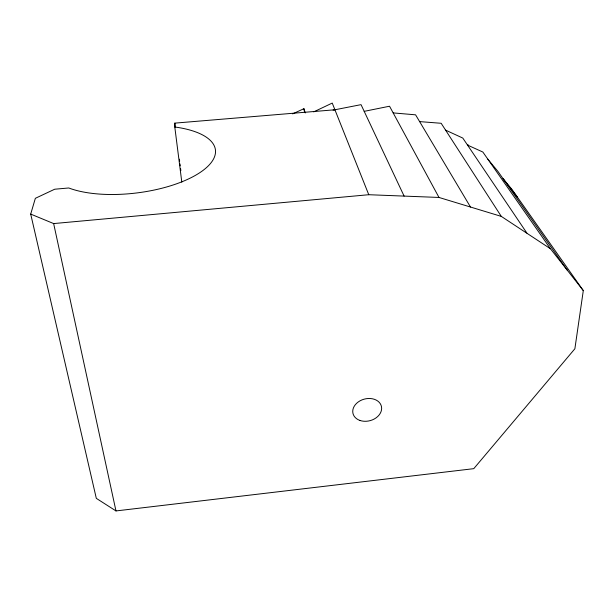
<?xml version="1.0" encoding="UTF-8"?>
<svg xmlns="http://www.w3.org/2000/svg" width="614" height="614" viewBox="0 0 614 614"><rect width="100%" height="100%" fill="white"/><g stroke="black" fill="none" stroke-linecap="round" stroke-linejoin="round"><path stroke-width="0.92" d="M181.813 182.151L174.79 126.998L174.813 123.13L334.914 109.768L361.04 104.649L404.104 196.096M517.18 196.825L503.058 178.712L511.861 189.289L583.3 290.599L574.881 348.76L473.77 468.666L115.977 510.932L96.314 498.353L30.7 214.086L35.351 198.314L54.7 189.219L68.76 187.976A83.512 33.156 -7 0 0 195.72 175.19A83.512 33.156 -7 0 0 174.79 126.998M468.037 144.474L467.53 145.088L482.85 152.034L550.428 248.739L583.3 290.599M313.693 111.886L332.243 103.068L368.768 194.715L438.995 197.455L501.293 216.389L550.428 248.739M292.655 113.874L303.915 108.693L305.281 112.945M364.194 111.349L389.545 106.222L438.995 197.455M333.057 110.136L334.914 109.768M30.7 214.086L53.648 223.573L368.768 194.715M419.623 121.603L441.159 123.284L501.293 216.389M393.167 112.907L415.586 114.826L470.493 207.025M445.587 130.13L462.802 138.073L526.881 233.074M487.846 159.187L497.893 171.352L567.528 270.513M53.648 223.573L115.977 510.932M303.915 108.693L304.567 112.462M174.813 123.13L175.297 126.921M179.403 159.203L179.641 161.098M180.002 163.946L180.247 165.841M180.608 168.689L180.846 170.592M359.927 420.444A14.659 11.152 -14.8 0 0 381.647 408.371A14.659 11.152 -14.8 0 0 359.996 400.85A14.659 11.152 -14.8 0 0 359.927 420.444"/></g></svg>
